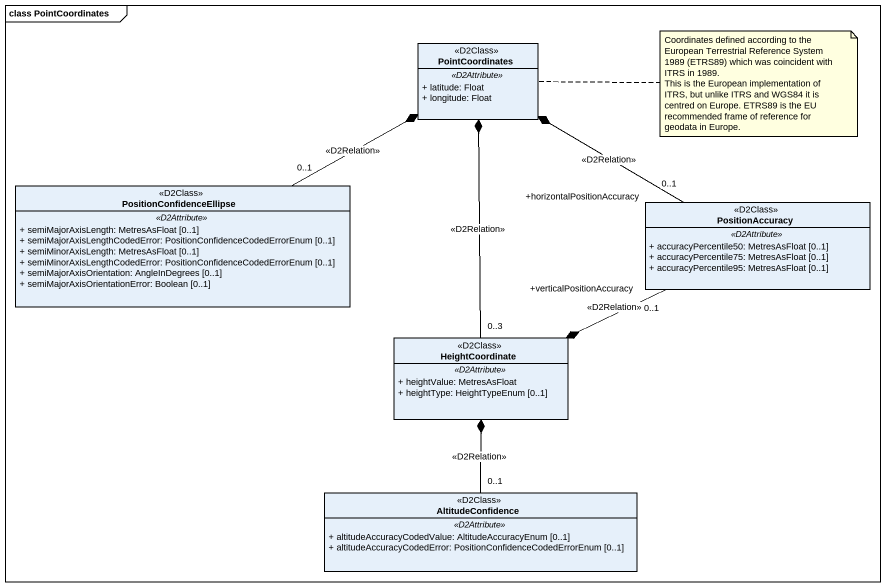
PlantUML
@startuml
mainframe class PointCoordinates
hide circle
hide empty members
skinparam classAttributeIconSize 0
class PointCoordinates <<D2Class>> {
  .. <<D2Attribute>> ..
  + latitude: Float
  + longitude: Float
}
class PositionConfidenceEllipse <<D2Class>> {
  .. <<D2Attribute>> ..
  + semiMajorAxisLength: MetresAsFloat [0..1]
  + semiMajorAxisLengthCodedError: PositionConfidenceCodedErrorEnum [0..1]
  + semiMinorAxisLength: MetresAsFloat [0..1]
  + semiMinorAxisLengthCodedError: PositionConfidenceCodedErrorEnum [0..1]
  + semiMajorAxisOrientation: AngleInDegrees [0..1]
  + semiMajorAxisOrientationError: Boolean [0..1]
}
class PositionAccuracy <<D2Class>> {
  .. <<D2Attribute>> ..
  + accuracyPercentile50: MetresAsFloat [0..1]
  + accuracyPercentile75: MetresAsFloat [0..1]
  + accuracyPercentile95: MetresAsFloat [0..1]
}
class HeightCoordinate <<D2Class>> {
  .. <<D2Attribute>> ..
  + heightValue: MetresAsFloat
  + heightType: HeightTypeEnum [0..1]
}
class AltitudeConfidence <<D2Class>> {
  .. <<D2Attribute>> ..
  + altitudeAccuracyCodedValue: AltitudeAccuracyEnum [0..1]
  + altitudeAccuracyCodedError: PositionConfidenceCodedErrorEnum [0..1]
}
PositionConfidenceEllipse "0..1" -right-* PointCoordinates : <<D2Relation>>
PositionAccuracy "+horizontalPositionAccuracy\n0..1" -left-* PointCoordinates : <<D2Relation>>
PositionAccuracy "+verticalPositionAccuracy\n0..1" -left-* HeightCoordinate : <<D2Relation>>
HeightCoordinate "0..3" -up-* PointCoordinates : <<D2Relation>>
AltitudeConfidence "0..1" -up-* HeightCoordinate : <<D2Relation>>
note right of PointCoordinates
  Coordinates defined according to the European Terrestrial Reference System 1989 (ETRS89) which was coincident with ITRS in 1989.
  This is the European implementation of ITRS, but unlike ITRS and WGS84 it is centred on Europe. ETRS89 is the EU recommended frame of reference for geodata in Europe.
end note
@enduml
